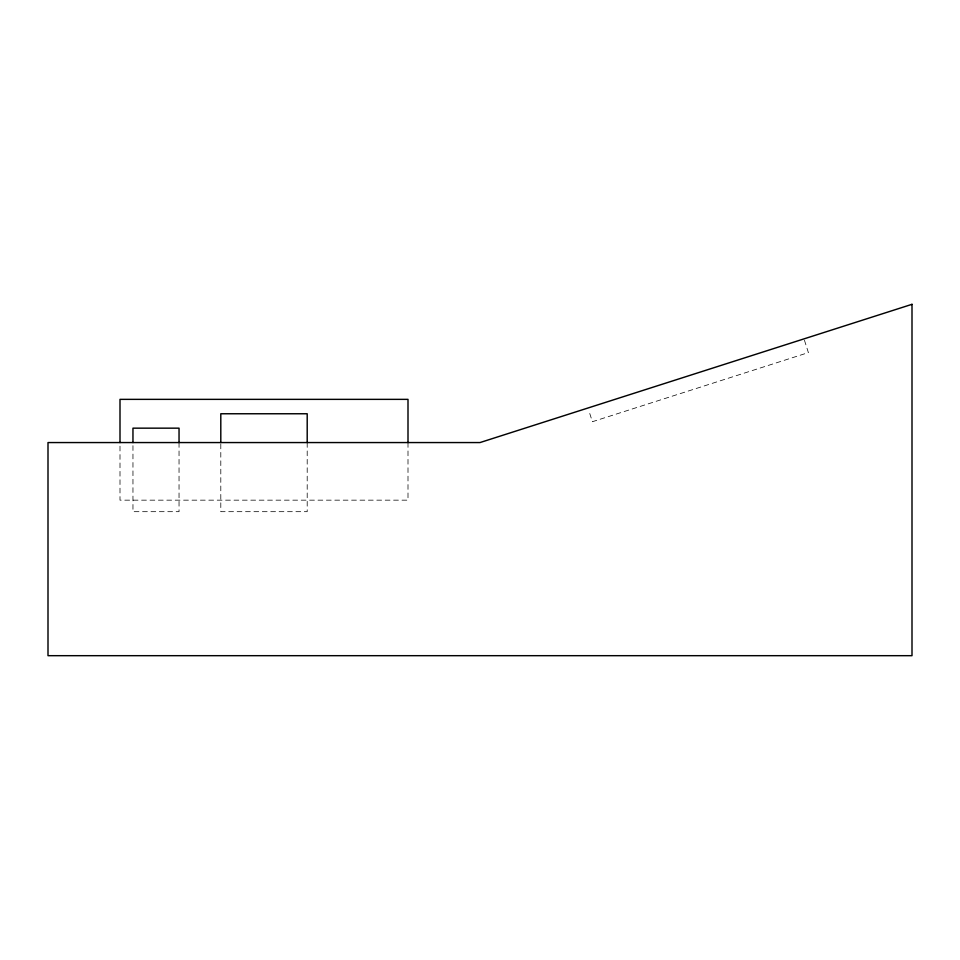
<?xml version="1.0" encoding="UTF-8"?>
<svg xmlns="http://www.w3.org/2000/svg" width="960" height="960" viewBox="0 0 960 960"><rect width="100%" height="100%" fill="white"/><g stroke="black" fill="none" stroke-linecap="round" stroke-linejoin="round"><path stroke-width="0.72" stroke-dasharray="4.8 3.6" d="M804.444 340.248L808.392 352.596L592.392 421.716L588.876 410.748M408 442.56L408 500.16L120 500.16L120 442.56M307.2 442.56L307.2 511.68L220.8 511.68L220.8 444.036M179.04 442.56L179.04 511.68L132.96 511.68L132.96 442.56"/><path stroke-width="1.44" d="M408 442.56L408 399.36L120 399.36L120 442.56M307.2 442.56L307.2 413.76L220.8 413.76L220.8 442.56M179.04 442.56L179.04 428.16L132.96 428.16L132.96 442.56M912 304.32L480 442.56L48 442.56L48 655.68L912 655.68L912 304.32"/></g></svg>
